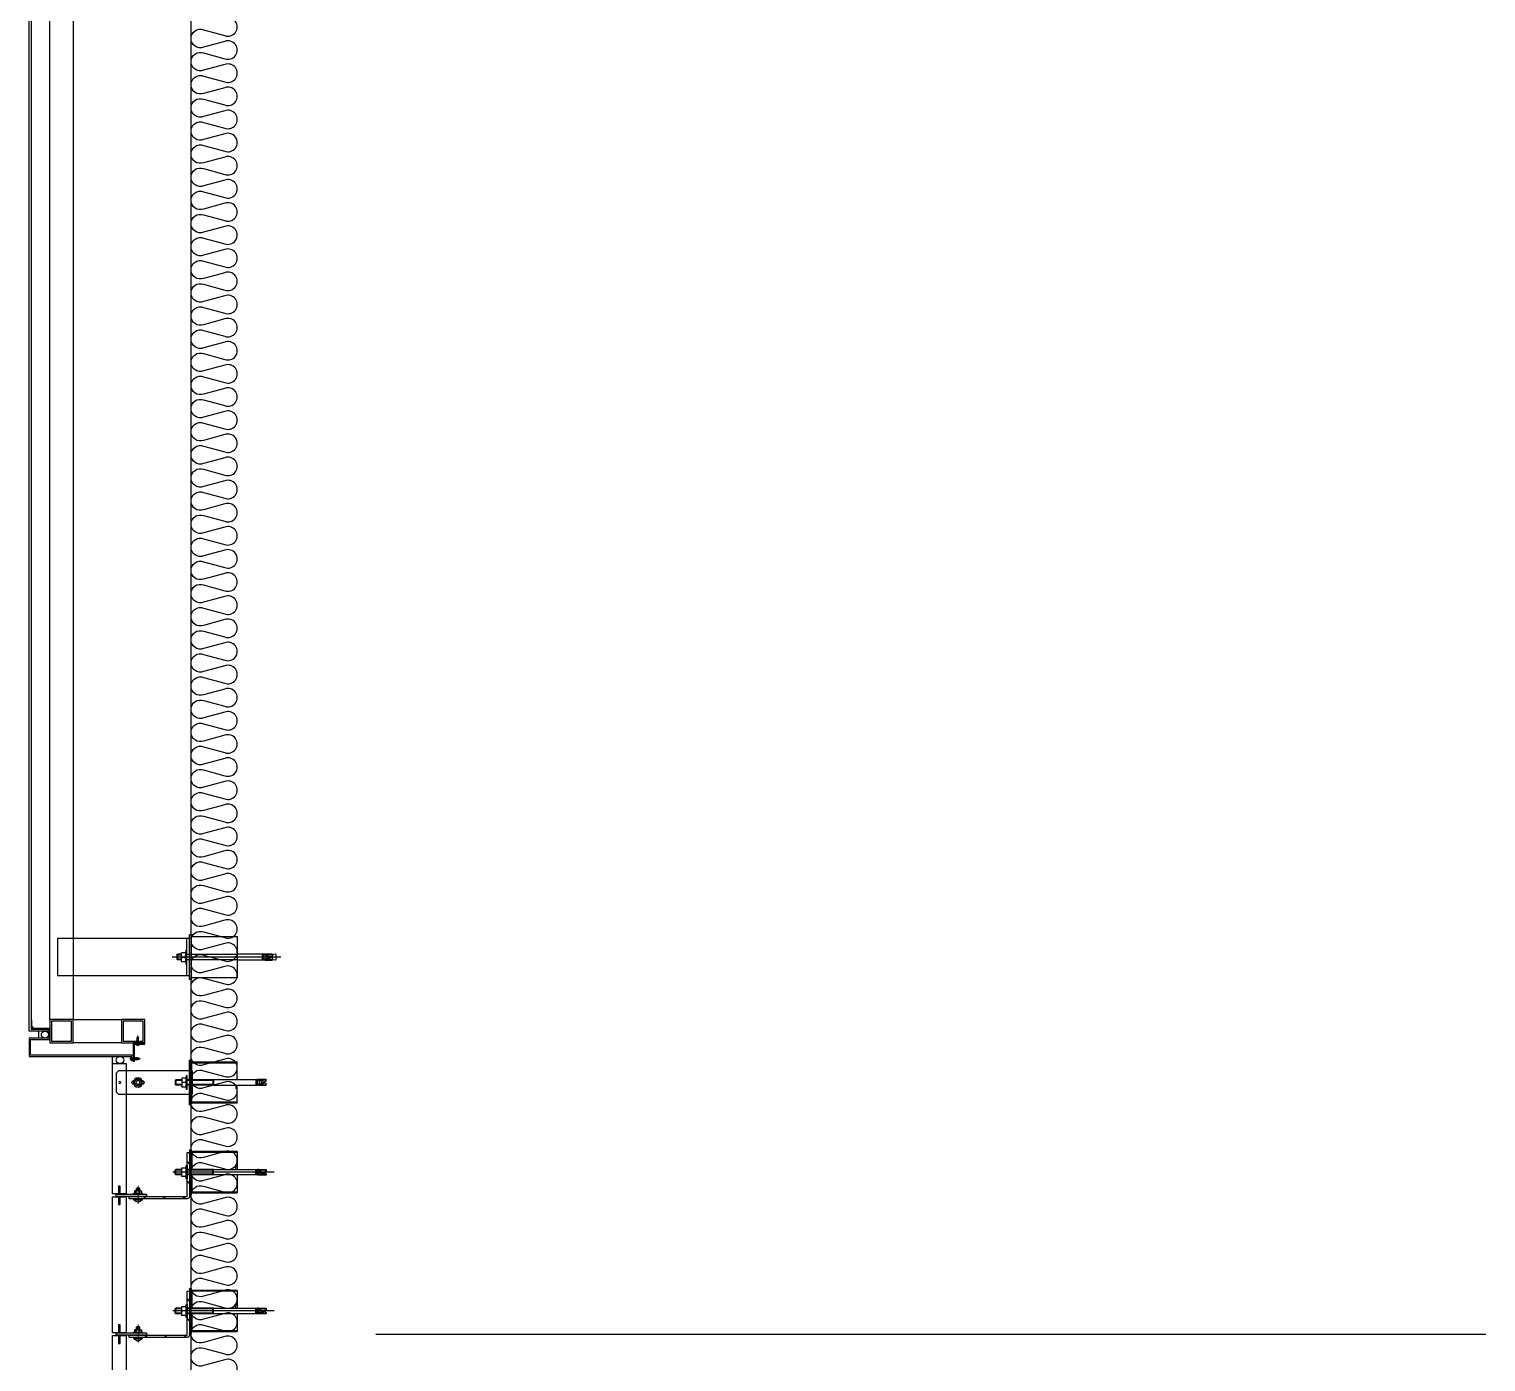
# Model space of a CAD drawing. Header units: millimetres. Extents: x 17311 to 801382, y -242618 to -104888.
# Drawn here: x 284811 to 287961, y -201539 to -198658 of the extents above; entities that cross this region are included whole.
import ezdxf

# ---------------------------------------------------------------- set-up
doc = ezdxf.new("R2010")
doc.units = ezdxf.units.MM
doc.header["$LTSCALE"] = 250
doc.linetypes.add('CENTER', pattern=[50.8, 31.75, -6.35, 6.35, -6.35])
doc.linetypes.add('HIDDEN2', pattern=[4.7625, 3.175, -1.5875])
for name, color, linetype in [('0-Sheet', 7, 'Continuous'), ('4-Pipe', 4, 'Continuous'), ('[0]치수선', 3, 'Continuous'), ('A-ETC-8', 8, 'Continuous'), ('A-FIN', 6, 'Continuous'), ('A-FIN(EX)', 6, 'Continuous'), ('ANG', 8, 'Continuous'), ('EXTRUSION', 7, 'Continuous'), ('ISL', 251, 'Continuous'), ('S-TEEL', 4, 'Continuous'), ('SCREW', 1, 'Continuous'), ('SEALANT', 252, 'Continuous')]:
    doc.layers.add(name, color=color, linetype=linetype)
doc.layers.add('CEN', color=1, linetype='Continuous', lineweight=9)

# ---------------------------------------------------------------- blocks, each defined once
blk = doc.blocks.new('A$C632c858f')
at = {"layer": 'A-ETC-8'}
blk.add_arc((-2.8, 0), 24, 341.8248, 18.1752, dxfattribs=at)
blk.add_ellipse((34, 0), major_axis=(7.59, 0), ratio=0.987937, dxfattribs=at)
blk = doc.blocks.new('A$Cae507117')
at = {"layer": 'A-ETC-8'}
for points in [[(-50, 0), (-50, -50), (0, -50), (0, 0)], [(-46.8, -3.2), (-46.8, -46.8), (-3.2, -46.8), (-3.2, -3.2)]]:
    blk.add_lwpolyline(points, close=True, dxfattribs=at)
blk = doc.blocks.new('너트 M12')
for p, q in [((-9, 0), (9, 0)), ((-9.5, -9), (-9.5, -0.5)), ((9, -9.5), (-9, -9.5)), ((0, -8.3), (0, -1.2)), ((9.5, -0.5), (9.5, -9))]:
    blk.add_line(p, q)
for centre, start, end in [((-9, -0.5), 90, 180), ((-9, -9), 180, 270), ((9, -0.5), 0, 90), ((9, -9), 270, 0)]:
    blk.add_arc(centre, 0.5, start, end)
at = {"extrusion": (0, 0, -1)}
for centre, major_axis, ratio, start_param, end_param in [((-4.8, -0.9), (-4.75, 0.31), 0.185359, -0.024388, 3.141593), ((4.8, -0.9), (4.75, 0.31), 0.185108, 3.141593, 6.30754), ((-4.8, -8.6), (4.75, 0.31), 0.187111, 0, 3.166211), ((4.8, -8.6), (-4.75, 0.31), 0.185991, 3.117121, 6.283185)]:
    blk.add_ellipse(centre, major_axis=major_axis, ratio=ratio, start_param=start_param, end_param=end_param, dxfattribs=at)
blk = doc.blocks.new('A$C5ebcaad0')
at = {"layer": 'A-ETC-8'}
for p, q in [((-439, -220.5), (-439, -229.5)), ((-437, -219), (-437.5, -219)), ((-426, -220.5), (-437, -219)), ((-431.6, -219.7), (-431.6, -221.5)), ((-415.6, -218.7), (-430.6, -218.7)), ((-426, -220.5), (-412, -220.5)), ((-415.6, -218.7), (-412.6, -218.7)), ((-412.6, -218.7), (-412.6, -231.2)), ((-412, -231), (-412, -219)), ((-409, -219), (-412, -219)), ((-409, -231), (-409, -219)), ((-355, -219), (-409, -219)), ((-355, -219), (-245.5, -219)), ((-234, -219), (-225.5, -219)), ((-234, -220.5), (-224, -220.5)), ((-225.5, -231), (-225.5, -219)), ((-224, -220.5), (-225.5, -219)), ((-224, -229.5), (-224, -220.5)), ((-449, -225), (-214, -225)), ((-437.5, -231), (-437, -231)), ((-437, -231), (-426, -229.5)), ((-431.6, -228.5), (-431.6, -230.2)), ((-431.1, -222.3), (-429.3, -223.5)), ((-431.1, -227.7), (-429.3, -226.5)), ((-430.6, -231.2), (-415.6, -231.2)), ((-421.1, -224), (-427.7, -224)), ((-421.1, -226), (-427.7, -226)), ((-426, -229.5), (-412, -229.5)), ((-420.6, -223.5), (-420.6, -223)), ((-420.6, -227), (-420.6, -226.5)), ((-416.6, -227), (-416.6, -223)), ((-415.6, -231.2), (-412.6, -231.2)), ((-412, -231), (-409, -231)), ((-409, -231), (-355, -231)), ((-245.5, -231), (-355, -231)), ((-234.2, -229.5), (-224, -229.5)), ((-234, -231), (-225.5, -231)), ((-224, -229.5), (-225.5, -231))]:
    blk.add_line(p, q, dxfattribs=at)
for points in [[(-255, -180.5), (-255, -269.5), (-355, -269.5), (-355, -180.5)], [(33.5, -185), (-251.5, -185), (-251.5, -265), (33.5, -265)], [(-251.5, -265), (-245.5, -265), (-245.5, -185), (-251.5, -185)], [(-245.5, -210), (-245.5, -240), (-243.5, -240), (-243.5, -210)]]:
    blk.add_lwpolyline(points, close=True, dxfattribs=at)
blk.add_lwpolyline([(-251.5, -177.5), (-251.5, -272.5, -0.414214), (-252.5, -273.5), (-255, -273.5), (-255, -176.5), (-252.5, -176.5, -0.414214)], format="xyb", close=True, dxfattribs=at)
for centre, radius, start, end in [((-437.5, -220.5), 1.5, 90, 180), ((-430.6, -219.7), 1, 90, 180), ((-437.5, -229.5), 1.5, 180, 270), ((-430.6, -221.5), 1, 180, 236.3099), ((-430.6, -228.5), 1, 123.6901, 180), ((-430.6, -230.2), 1, 180, 270), ((-427.7, -221), 3, 236.3099, 270), ((-427.7, -229), 3, 90, 123.6901), ((-421.1, -223.5), 0.5, 270, 0), ((-421.1, -226.5), 0.5, 0, 90), ((-418.6, -223), 2, 90, 180), ((-418.6, -227), 2, 180, 270), ((-418.6, -223), 2, 0, 90), ((-418.6, -227), 2, 270, 0)]:
    blk.add_arc(centre, radius, start, end, dxfattribs=at)
at = {"layer": 'A-ETC-8', "xscale": -1, "rotation": 90}
blk.add_blockref('너트 M12', (-243.5, -225), dxfattribs=at)
blk = doc.blocks.new('A$C878c86f0')
at = {"layer": '[0]치수선', "ltscale": 0.5}
h = blk.add_hatch(color=8, dxfattribs=at)
h.dxf.hatch_style = 1
h.paths.add_polyline_path([(-140, 0.5), (-140, -1.5), (-137.5, -1.5, 0.414214), (-136.5, -0.5), (-136.5, 40), (-138, 40), (-138, 0.5)])
at = {"layer": 'S-TEEL'}
h = blk.add_hatch(dxfattribs=at)
h.set_pattern_fill('JIS_LC_20A', color=8, scale=1.5, angle=180)
h.set_pattern_definition([(225, (13215.134, 33281.177), (21.213203, -21.213203), []), (225, (13213.634, 33281.177), (21.213203, -21.213203), [])])
h.paths.add_polyline_path([(-131.5, -10.5, -0.414214), (-136.5, -5.5), (-136.5, 89.5), (-131.5, 89.5), (-131.5, -5.5), (-6.5, -5.5), (-6.5, -10.5)])
at = {"color": 9, "linetype": 'Continuous', "lineweight": 25}
for p, q in [((-137.5, 95.5), (-140, 95.5)), ((-140, 95.5), (-140, 89.5)), ((-240, 91.5, 0), (-140, 91.5)), ((-240, 91.5, 0), (-240, 53, 0)), ((-240, 89.5, 0), (-140, 89.5)), ((-140, 93.5), (-138, 93.5)), ((-138, 93.5), (-138, 54)), ((-136.5, 94.5), (-136.5, 54)), ((-240, 60.2, 0), (-237, 60.2, 0)), ((-240, 41, 0), (-240, 2.5, 0)), ((-237, 53, 0), (-237, 60.2, 0)), ((-142, 54), (-136.5, 54)), ((-136.5, 40), (-142, 40)), ((-138, 0.5), (-138, 40)), ((-136.5, 40), (-136.5, -0.5)), ((-140, 4.5), (-240, 4.5, 0)), ((-140, 2.5), (-240, 2.5, 0)), ((-140, 4.5), (-140, -1.5)), ((-138, 0.5), (-140, 0.5)), ((-140, -1.5), (-137.5, -1.5))]:
    blk.add_line(p, q, dxfattribs=at)
at = {"color": 9, "ltscale": 0.5}
for p, q in [((-142, 89.5), (-142, 54)), ((-188.8, 53), (-131.5, 53)), ((-188.8, 53), (-187.3, 51.5)), ((-188.8, 41), (-188.8, 53)), ((-188.8, 51.5), (-131.5, 51.5)), ((-188.8, 42.5), (-131.5, 42.5)), ((-188.8, 41), (-187.3, 42.5)), ((-188.8, 41), (-131.5, 41)), ((-187.3, 42.5), (-187.3, 51.5)), ((-142, 40), (-142, 4.5)), ((-129.5, 61.3), (-131.5, 61.3)), ((-131.5, 61.3), (-131.5, 32.8)), ((-131.5, 32.8), (-129.5, 32.8)), ((-129.5, 32.8), (-129.5, 61.3)), ((-129.5, 56), (-129.5, 38)), ((-129.5, 53), (-129.5, 53)), ((-129.5, 51.5), (-129.4, 51.5)), ((-129.5, 42.5), (-129.4, 42.5)), ((-129.5, 41), (-129.5, 41)), ((-120.5, 56.5), (-129, 56.5)), ((-129, 37.5), (-120.5, 37.5)), ((-128.3, 47), (-121.2, 47)), ((-120.1, 51.5), (-106, 51.5)), ((-120.1, 42.5), (-106, 42.5)), ((-120, 38), (-120, 56)), ((-120, 53), (-107.5, 53)), ((-120, 41), (-107.5, 41)), ((-107.5, 41), (-107.5, 53)), ((-106, 51.5), (-107.5, 53)), ((-106, 42.5), (-107.5, 41)), ((-106, 42.5), (-106, 51.5))]:
    blk.add_line(p, q, dxfattribs=at)
at = {"color": 9}
for p, q in [((-302.6, 52, 0), (-302.6, 50.3, 0)), ((-302.6, 43.2, 0), (-302.6, 41.5, 0)), ((-302.6, 41.7, 0), (-297, 42.5, 0)), ((-297, 51.5, 0), (-302.5, 52.3, 0)), ((-302.1, 49.5, 0), (-300.3, 48.3, 0)), ((-302.1, 44, 0), (-300.3, 45.2, 0)), ((-286.6, 53, 0), (-301.6, 53, 0)), ((-301.6, 40.5, 0), (-286.6, 40.5, 0)), ((-292.1, 47.7, 0), (-298.7, 47.7, 0)), ((-292.1, 45.7, 0), (-298.7, 45.7, 0)), ((-297, 51.5, 0), (-283, 51.5, 0)), ((-297, 42.5, 0), (-283, 42.5, 0)), ((-291.6, 48.2, 0), (-291.6, 48.7, 0)), ((-291.6, 44.7, 0), (-291.6, 45.2, 0)), ((-289.6, 50.7, 0), (-289.6, 50.7, 0)), ((-289.6, 42.7, 0), (-289.6, 42.7, 0)), ((-287.6, 44.7, 0), (-287.6, 48.7, 0)), ((-286.6, 53, 0), (-283.6, 53, 0)), ((-286.6, 40.5, 0), (-283.6, 40.5, 0)), ((-283.6, 53, 0), (-283.6, 40.5, 0)), ((-283, 41, 0), (-283, 53, 0)), ((-280, 53, 0), (-283, 53, 0)), ((-283, 41, 0), (-280, 41, 0)), ((-280, 41, 0), (-280, 53, 0)), ((-188.8, 53), (-280, 53, 0)), ((-280, 41, 0), (-188.8, 41))]:
    blk.add_line(p, q, dxfattribs=at)
at = {"color": 9, "linetype": 'Continuous', "lineweight": 25}
for centre, start, end in [((-137.5, 94.5), 0, 90), ((-137.5, -0.5), 270, 0)]:
    blk.add_arc(centre, 1, start, end, dxfattribs=at)
at = {"color": 9}
for centre, radius, start, end in [((-301.6, 52, 0), 1, 90, 180), ((-301.6, 50.3, 0), 1, 180, 236.3099), ((-301.6, 43.2, 0), 1, 123.6901, 180), ((-301.6, 41.5, 0), 1, 180, 270), ((-298.7, 50.7, 0), 3, 236.3099, 270), ((-298.7, 42.7, 0), 3, 90, 123.6901), ((-292.1, 48.2, 0), 0.5, 270, 0), ((-292.1, 45.2, 0), 0.5, 0, 90), ((-289.6, 48.7, 0), 2, 90, 180), ((-289.6, 44.7, 0), 2, 180, 270), ((-289.6, 48.7, 0), 2, 0, 90), ((-289.6, 44.7, 0), 2, 270, 0)]:
    blk.add_arc(centre, radius, start, end, dxfattribs=at)
at = {"color": 9, "ltscale": 0.5}
for centre, start, end in [((-129, 56), 90, 180), ((-129, 38), 180, 270), ((-120.5, 56), 0, 90), ((-120.5, 38), 270, 0)]:
    blk.add_arc(centre, 0.5, start, end, dxfattribs=at)
for centre, major_axis, ratio, start_param, end_param in [((-128.6, 42.2), (0.31, 4.75), 0.187111, 0, 3.166211), ((-128.6, 51.7), (0.31, -4.75), 0.185991, 3.117121, 6.283185), ((-120.9, 51.7), (0.31, 4.75), 0.185108, 3.141593, 6.30754), ((-120.9, 42.2), (0.31, -4.75), 0.185359, -0.024388, 3.141593)]:
    blk.add_ellipse(centre, major_axis=major_axis, ratio=ratio, start_param=start_param, end_param=end_param, dxfattribs=at)
at = {"layer": '[0]치수선', "color": 8, "linetype": 'CENTER', "ltscale": 0.2}
for p, q in [((-320, 47, 0), (-101, 47)), ((-136.5, 54), (-136.5, 40))]:
    blk.add_line(p, q, dxfattribs=at)
at = {"layer": 'ANG'}
for p, q in [((-15.6, 1.5), (-35.4, 1.5)), ((-35.4, 1.5), (-35.4, -0.5)), ((-29.5, 5.5), (-30.5, 6.4)), ((-30.5, 6.4), (-28.5, 6.4)), ((-29.5, 11.4), (-28.5, 12.4)), ((-21.5, 11.4), (-29.5, 11.4)), ((-29.5, 6.4), (-29.5, 11.4)), ((-21.5, 10.4), (-29.5, 10.4)), ((-21.5, 9.4), (-29.5, 9.4)), ((-21.5, 8.4), (-29.5, 8.4)), ((-21.5, 7.4), (-29.5, 7.4)), ((-28.5, 6.4), (-29.5, 5.5)), ((-29.5, 1.5), (-29.5, 5.5)), ((-28.5, 12.4), (-22.5, 12.4)), ((-28.5, 6.4), (-22.5, 6.4)), ((-22.5, 12.4), (-21.5, 11.4)), ((-20.5, 6.4), (-22.5, 6.4)), ((-22.5, 6.4), (-21.5, 5.5)), ((-21.5, 11.4), (-21.5, 6.4)), ((-15.6, -0.5), (-15.6, 1.5)), ((-35.3, -12.5), (-35.3, -10.5)), ((-15.4, -12.5), (-35.3, -12.5)), ((-15.4, -10.5), (-15.4, -12.5))]:
    blk.add_line(p, q, dxfattribs=at)
at = {"layer": 'ANG', "extrusion": (0, 0, -1)}
for p, q in [((-32.4, 6.4), (-32.9, 5.9)), ((-32.9, 5.9), (-32.9, 2)), ((-32.9, 2), (-32.4, 1.5)), ((-30.5, 6.4), (-32.4, 6.4)), ((-21.5, 5.5), (-20.5, 6.4)), ((-21.5, 1.5), (-21.5, 5.5)), ((-20.5, 6.4), (-18.6, 6.4)), ((-18.6, 6.4), (-18.1, 5.9)), ((-18.1, 2), (-18.6, 1.5)), ((-18.1, 5.9), (-18.1, 2))]:
    blk.add_line(p, q, dxfattribs=at)
for points in [[(-13.5, -0.5), (-13.5, 17), (-16.5, 17), (-16.5, -0.5)], [(-16.5, -5.5), (-16.5, -23), (-13.5, -23), (-13.5, -5.5)]]:
    blk.add_lwpolyline(points, dxfattribs=at)
at = {"layer": 'ANG'}
blk.add_lwpolyline([(-43.5, -5.5), (21.5, -5.5), (21.5, -0.5), (-43.5, -0.5)], close=True, dxfattribs=at)
blk.add_arc((-25.3, -9.5), 8.08, 202.3911, 337.6089, dxfattribs=at)
at = {"layer": 'CEN'}
blk.add_line((-25.5, 17.8), (-25.5, -21.2), dxfattribs=at)
at = {"layer": 'S-TEEL'}
blk.add_lwpolyline([(-131.5, -10.5), (-6.5, -10.5), (-6.5, -5.5), (-131.5, -5.5), (-131.5, 89.5), (-136.5, 89.5), (-136.5, -5.5, 0.414214)], format="xyb", close=True, dxfattribs=at)
blk = doc.blocks.new('A$C141843b3')
at = {"color": 9, "linetype": 'Continuous', "lineweight": 25}
for p, q in [((-140, -5.5, 0), (-240, -5.5)), ((-240, -44), (-240, -5.5)), ((-140, -7.5, 0), (-240, -7.5)), ((-140, -1.5, 0), (-137.5, -1.5, 0)), ((-140, -7.5, 0), (-140, -1.5, 0)), ((-138, -3.5, 0), (-140, -3.5, 0)), ((-138, -3.5, 0), (-138, -43, 0)), ((-136.5, -43, 0), (-136.5, -2.5, 0)), ((-240, -94.5), (-240, -56)), ((-237, -56), (-237, -63.2)), ((-136.5, -43, 0), (-142, -43, 0)), ((-142, -57, 0), (-136.5, -57, 0)), ((-138, -96.5, 0), (-138, -57, 0)), ((-136.5, -97.5, 0), (-136.5, -57, 0)), ((-240, -63.2), (-237, -63.2)), ((-240, -92.5), (-140, -92.5, 0)), ((-140, -98.5, 0), (-140, -92.5, 0)), ((-240, -94.5), (-140, -94.5, 0)), ((-140, -96.5, 0), (-138, -96.5, 0)), ((-137.5, -98.5, 0), (-140, -98.5, 0))]:
    blk.add_line(p, q, dxfattribs=at)
at = {"color": 9, "ltscale": 0.5}
for p, q in [((-142, -43, 0), (-142, -7.5, 0)), ((-188.8, -44, 0), (-131.5, -44, 0)), ((-188.8, -44, 0), (-187.3, -45.5, 0)), ((-188.8, -44, 0), (-188.8, -56, 0)), ((-188.8, -45.5, 0), (-131.5, -45.5, 0)), ((-188.8, -54.5, 0), (-131.5, -54.5, 0)), ((-188.8, -56, 0), (-187.3, -54.5, 0)), ((-188.8, -56, 0), (-131.5, -56, 0)), ((-187.3, -45.5, 0), (-187.3, -54.5, 0)), ((-142, -92.5, 0), (-142, -57, 0)), ((-131.5, -64.3, 0), (-131.5, -35.8, 0)), ((-131.5, -35.8, 0), (-129.5, -35.8, 0)), ((-129.5, -35.8, 0), (-129.5, -64.3, 0)), ((-129.5, -59, 0), (-129.5, -41, 0)), ((-129.5, -44, 0), (-129.5, -44, 0)), ((-129.5, -45.5, 0), (-129.4, -45.5, 0)), ((-129.5, -54.5, 0), (-129.4, -54.5, 0)), ((-129.5, -56, 0), (-129.5, -56, 0)), ((-129, -40.5, 0), (-120.5, -40.5, 0)), ((-120.5, -59.5, 0), (-129, -59.5, 0)), ((-128.3, -50, 0), (-121.2, -50, 0)), ((-120.1, -45.5, 0), (-106, -45.5, 0)), ((-120.1, -54.5, 0), (-106, -54.5, 0)), ((-120, -41, 0), (-120, -59, 0)), ((-120, -44, 0), (-107.5, -44, 0)), ((-120, -56, 0), (-107.5, -56, 0)), ((-107.5, -44, 0), (-107.5, -56, 0)), ((-106, -45.5, 0), (-107.5, -44, 0)), ((-106, -54.5, 0), (-107.5, -56, 0)), ((-106, -45.5, 0), (-106, -54.5, 0)), ((-129.5, -64.3, 0), (-131.5, -64.3, 0))]:
    blk.add_line(p, q, dxfattribs=at)
at = {"color": 9}
for p, q in [((-302.6, -46.2), (-302.6, -44.5)), ((-302.6, -44.7), (-297, -45.5)), ((-302.6, -55), (-302.6, -53.3)), ((-297, -54.5), (-302.5, -55.3)), ((-302.1, -47), (-300.3, -48.2)), ((-302.1, -52.5), (-300.3, -51.3)), ((-301.6, -43.5), (-286.6, -43.5)), ((-286.6, -56), (-301.6, -56)), ((-292.1, -48.8), (-298.7, -48.8)), ((-292.1, -50.8), (-298.7, -50.8)), ((-297, -45.5), (-283, -45.5)), ((-297, -54.5), (-283, -54.5)), ((-291.6, -47.8), (-291.6, -48.3)), ((-291.6, -51.2), (-291.6, -51.8)), ((-289.6, -45.8), (-289.6, -45.8)), ((-289.6, -53.8), (-289.6, -53.8)), ((-287.6, -47.8), (-287.6, -51.8)), ((-286.6, -43.5), (-283.6, -43.5)), ((-286.6, -56), (-283.6, -56)), ((-283.6, -56), (-283.6, -43.5)), ((-283, -44), (-283, -56)), ((-283, -44), (-280, -44)), ((-280, -56), (-283, -56)), ((-280, -44), (-280, -56)), ((-280, -44), (-188.8, -44, 0)), ((-188.8, -56, 0), (-280, -56))]:
    blk.add_line(p, q, dxfattribs=at)
at = {"color": 9, "linetype": 'Continuous', "lineweight": 25}
for centre, start, end in [((-137.5, -2.5, 0), 0, 90), ((-137.5, -97.5, 0), 270, 0)]:
    blk.add_arc(centre, 1, start, end, dxfattribs=at)
at = {"color": 9}
for centre, radius, start, end in [((-301.6, -44.5), 1, 90, 180), ((-301.6, -46.2), 1, 180, 236.3099), ((-301.6, -53.3), 1, 123.6901, 180), ((-301.6, -55), 1, 180, 270), ((-298.7, -45.8), 3, 236.3099, 270), ((-298.7, -53.8), 3, 90, 123.6901), ((-292.1, -48.3), 0.5, 270, 0), ((-292.1, -51.2), 0.5, 0, 90), ((-289.6, -47.8), 2, 90, 180), ((-289.6, -51.8), 2, 180, 270), ((-289.6, -47.8), 2, 0, 90), ((-289.6, -51.8), 2, 270, 0)]:
    blk.add_arc(centre, radius, start, end, dxfattribs=at)
at = {"color": 9, "ltscale": 0.5}
for centre, start, end in [((-129, -41, 0), 90, 180), ((-129, -59, 0), 180, 270), ((-120.5, -41, 0), 0, 90), ((-120.5, -59, 0), 270, 0)]:
    blk.add_arc(centre, 0.5, start, end, dxfattribs=at)
at = {"color": 9, "ltscale": 0.5, "extrusion": (0, 0, -1)}
for centre, major_axis, ratio, start_param, end_param in [((-128.6, -45.2, 0), (0.31, -4.75), 0.187111, 0, 3.166211), ((-128.6, -54.7, 0), (0.31, 4.75), 0.185991, 3.117121, 6.283185), ((-120.9, -45.2, 0), (0.31, 4.75), 0.185359, -0.024388, 3.141593), ((-120.9, -54.7, 0), (0.31, -4.75), 0.185108, 3.141593, 6.30754)]:
    blk.add_ellipse(centre, major_axis=major_axis, ratio=ratio, start_param=start_param, end_param=end_param, dxfattribs=at)
at = {"layer": 'ANG'}
for p, q in [((-29.3, -43.5, 0), (-33, -50, 0)), ((-33, -50, 0), (-29.3, -56.5, 0)), ((-21.7, -43.5, 0), (-29.3, -43.5, 0)), ((-29.3, -56.5, 0), (-21.7, -56.5, 0)), ((-18, -50, 0), (-21.7, -43.5, 0)), ((-21.7, -56.5, 0), (-18, -50, 0))]:
    blk.add_line(p, q, dxfattribs=at)
at = {"layer": 'ANG', "elevation": 0}
blk.add_lwpolyline([(-142.5, -25), (16.5, -25), (21.5, -30), (21.5, -70), (16.5, -75), (-142.5, -75), (-142.5, -25)], dxfattribs=at)
for points in [[(-142.5, -25), (-142.5, -75), (-137.5, -75), (-137.5, -25)], [(-25.5, -50), (-25.5, -50), (-25.5, -50), (-25.5, -50), (-25.5, -50), (-25.5, -50)]]:
    blk.add_lwpolyline(points, close=True, dxfattribs=at)
at = {"layer": 'ANG'}
for centre, radius in [((-25.5, -50, 0), 10), ((-25.5, -50, 0), 7.5), ((-25.5, -50, 0), 4), ((14, -50, 0), 2)]:
    blk.add_circle(centre, radius, dxfattribs=at)
for centre, start, end in [((-34.9, -50, 0), 86.4468, 273.5532), ((-16.1, -50, 0), 266.4468, 93.5532)]:
    blk.add_arc(centre, 4, start, end, dxfattribs=at)
blk = doc.blocks.new('PH-4-16')
at = {"layer": 'SCREW'}
for p, q in [((-1.5, 0), (-1.5, -1)), ((1.5, 0), (1.5, -1.6)), ((0.1, -0.9), (-2, -1.2)), ((-2, -1.2), (-1.5, -1)), ((0.1, -1), (-2, -1.3)), ((-2, -1.3), (-1.5, -1.5)), ((2, -1.8), (-2, -2.4)), ((-2, -2.4), (-1.5, -2.2)), ((-2, -2.5), (-1.5, -2.7)), ((2, -3), (-2, -3.7)), ((-2, -3.6), (-1.5, -3.5)), ((-2, -3.8), (-1.5, -4)), ((2, -4.3), (-2, -4.9)), ((-2, -4.9), (-1.5, -4.7)), ((-2, -5), (-1.5, -5.2)), ((2, -5.5), (-2, -6.2)), ((-2, -6.1), (-1.5, -5.9)), ((-2, -6.2), (-1.5, -6.4)), ((2, -6.7), (-2, -7.4)), ((-2, -7.4), (-1.5, -7.2)), ((-2, -7.5), (-1.5, -7.7)), ((2, -8), (-2, -8.6)), ((-2, -8.6), (-1.5, -8.4)), ((-2, -8.7), (-1.5, -8.9)), ((2, -9.2), (-2, -9.9)), ((-2, -9.9), (-1.5, -9.7)), ((-2, -10), (-1.5, -10.2)), ((2, -10.5), (-2, -11.1)), ((-2, -11.1), (-1.5, -10.9)), ((-2, -11.2), (-1.5, -11.4)), ((2, -1.9), (-2, -2.5)), ((2, -3.1), (-2, -3.8)), ((2, -4.4), (-2, -5)), ((2, -5.6), (-2, -6.3)), ((2, -6.9), (-2, -7.5)), ((2, -8.1), (-2, -8.7)), ((2, -9.3), (-2, -10)), ((2, -10.6), (-2, -11.2)), ((0.1, -0.9), (-1.5, -1)), ((0.1, -1), (-1.5, -1.5)), ((-1.5, -1.5), (-1.5, -2.2)), ((1.5, -1.6), (-1.5, -2.2)), ((1.5, -2.1), (-1.5, -2.7)), ((-1.5, -2.7), (-1.5, -3.5)), ((1.5, -2.8), (-1.5, -3.5)), ((1.5, -3.3), (-1.5, -4)), ((1.5, -4.1), (-1.5, -4.7)), ((1.5, -4.6), (-1.5, -5.2)), ((-1.5, -5.2), (-1.5, -5.9)), ((1.5, -5.3), (-1.5, -5.9)), ((1.5, -5.8), (-1.5, -6.4)), ((-1.5, -6.4), (-1.5, -7.2)), ((1.5, -6.5), (-1.5, -7.2)), ((1.5, -7.1), (-1.5, -7.7)), ((-1.5, -7.7), (-1.5, -8.4)), ((1.5, -7.8), (-1.5, -8.4)), ((1.5, -8.3), (-1.5, -8.9)), ((-1.5, -8.9), (-1.5, -9.7)), ((1.5, -9), (-1.5, -9.7)), ((1.5, -9.5), (-1.5, -10.2)), ((-1.5, -10.2), (-1.5, -10.9)), ((1.5, -10.3), (-1.5, -10.9)), ((1.5, -10.8), (-1.5, -11.4)), ((-1.5, -11.4), (-1.5, -14.5)), ((-1.5, -14.5), (-1.1, -14.5)), ((0, -16), (-1.5, -14.5)), ((-1.1, -12.6), (-1.1, -14.5)), ((-1.1, -14.5), (0, -16)), ((0, -16), (1.5, -14.5)), ((1.5, -14.5), (0.4, -12.2)), ((1.5, -1.6), (2, -1.8)), ((2, -1.9), (1.5, -2.1)), ((1.5, -2.1), (1.5, -2.8)), ((2, -3), (1.5, -2.8)), ((2, -3.1), (1.5, -3.3)), ((1.5, -3.3), (1.5, -4.1)), ((2, -4.3), (1.5, -4.1)), ((2, -4.4), (1.5, -4.6)), ((1.5, -4.6), (1.5, -5.3)), ((2, -5.5), (1.5, -5.3)), ((2, -5.6), (1.5, -5.8)), ((1.5, -5.8), (1.5, -6.5)), ((2, -6.7), (1.5, -6.5)), ((2, -6.9), (1.5, -7.1)), ((1.5, -7.1), (1.5, -7.8)), ((2, -8), (1.5, -7.8)), ((2, -8.1), (1.5, -8.3)), ((1.5, -8.3), (1.5, -9)), ((2, -9.2), (1.5, -9)), ((2, -9.3), (1.5, -9.5)), ((1.5, -9.5), (1.5, -10.3)), ((2, -10.5), (1.5, -10.3)), ((2, -10.6), (1.5, -10.8)), ((1.5, -10.8), (1.5, -14.5))]:
    blk.add_line(p, q, dxfattribs=at)
at = {"layer": 'SCREW', "color": 1, "linetype": 'CENTER'}
blk.add_line((0, 4), (0, -17.7), dxfattribs=at)
at = {"layer": 'SCREW', "linetype": 'HIDDEN2'}
blk.add_line((-1.5, -4), (-1.5, -4.7), dxfattribs=at)
at = {"layer": 'SCREW'}
blk.add_lwpolyline([(3.5, 1), (3.5, 0), (-3.5, 0), (-3.5, 1, -0.336479), (-2.5, 2.2, -0.138717), (2.5, 2.2, -0.336479)], format="xyb", close=True, dxfattribs=at)
blk.add_lwpolyline([(-2.5, 2.2), (-2.3, 2), (-2.1, 1.9), (-1.8, 1.9), (-1.5, 2), (-1.3, 2), (-1, 2.1), (-0.8, 2.1), (-0.7, 2.1), (-0.6, 2.1), (-0.5, 2), (-0.5, 1.8), (-0.5, 1.6), (-0.5, 1.4), (-0.5, 1.2), (-0.5, 1), (-0.5, 0.8), (-0.4, 0.7), (-0.3, 0.6), (-0.1, 0.6), (0, 0.5), (0.1, 0.6), (0.3, 0.6), (0.4, 0.7), (0.5, 0.8), (0.5, 1), (0.5, 1.2), (0.5, 1.4), (0.5, 1.6), (0.5, 1.8), (0.5, 2), (0.6, 2.1), (0.7, 2.1), (0.8, 2.1), (1, 2.1), (1.3, 2), (1.5, 2), (1.8, 1.9), (2.1, 1.9), (2.3, 2), (2.5, 2.2)], dxfattribs=at)
for centre, radius, start, end in [((-1.9, -1.2), 0.0931, 139.8661, 209.9246), ((-1.9, -2.5), 0.0931, 139.8661, 209.9246), ((-1.9, -3.7), 0.0931, 139.8661, 209.9246), ((-1.9, -4.9), 0.0931, 139.8661, 209.9246), ((-1.9, -6.2), 0.0931, 139.8661, 209.9246), ((-1.9, -7.4), 0.0931, 139.8661, 209.9246), ((-1.9, -8.7), 0.0931, 139.8661, 209.9246), ((-1.9, -9.9), 0.0931, 139.8661, 209.9246), ((-1.9, -11.2), 0.0931, 139.8661, 209.9246), ((-0.3, -12.6), 0.815, 27.365, 180), ((0, -0.9), 0.0605, 310.7271, 69.3149), ((1.9, -1.8), 0.0931, 319.8661, 29.9246), ((1.9, -3.1), 0.0931, 319.8661, 29.9246), ((1.9, -4.3), 0.0931, 319.8661, 29.9246), ((1.9, -5.6), 0.0931, 319.8661, 29.9246), ((1.9, -6.8), 0.0931, 319.8661, 29.9246), ((1.9, -8), 0.0931, 319.8661, 29.9246), ((1.9, -9.3), 0.0931, 319.8661, 29.9246), ((1.9, -10.5), 0.0931, 319.8661, 29.9246)]:
    blk.add_arc(centre, radius, start, end, dxfattribs=at)

msp = doc.modelspace()

# ---------------------------------------------------------------- linework, layer by layer
at = {"layer": '0-Sheet'}
msp.add_lwpolyline([(285032.7, -200876.5), (284813.7, -200876.5), (284813.7, -200842.5), (284855.7, -200842.5), (284855.7, -200832.5), (284852.7, -200832.5), (284852.7, -200832.5), (284852.7, -200839.5), (284810.7, -200839.5), (284810.7, -200879.5), (285032.7, -200879.5)], dxfattribs=at)
msp.add_lwpolyline([(285032.7, -200876.5, -0.414214), (285035.7, -200879.5), (285035.7, -200888.5), (285032.7, -200888.5), (285032.7, -200879.5)], format="xyb", dxfattribs=at)
at = {"layer": '4-Pipe'}
msp.add_lwpolyline([(285035.7, -200849.5), (285035.7, -200889.5), (285038.7, -200889.5), (285038.7, -200852.5), (285060.7, -200852.5), (285060.7, -200849.5)], close=True, dxfattribs=at)
at = {"layer": 'A-ETC-8'}
for p, q in [((284855.7, -200799.5), (284855.7, -154461.7)), ((284905.7, -154461.7), (284905.7, -200799.5)), ((284905.7, -200799.5), (285010.7, -200799.5)), ((285010.7, -200849.5), (284905.7, -200849.5))]:
    msp.add_line(p, q, dxfattribs=at)
msp.add_lwpolyline([(284818.7, -200820.5), (284853.7, -200820.5), (284853.7, -200831.5), (284855.7, -200831.5), (284855.7, -200818.5), (284820.3, -200818.5, 0.226541), (284816.7, -200814.8), (284816.7, -200800.1), (284814.7, -200800.1), (284814.7, -200816.5, -0.414214)], format="xyb", close=True, dxfattribs=at)
at = {"layer": 'A-FIN'}
msp.add_line((285560.7, -201479.5), (287960.7, -201479.5), dxfattribs=at)
msp.add_lwpolyline([(284851.7, -200820.5), (284851.7, -200824.5), (284810.7, -200824.5), (284810.7, -198087), (284851.7, -198087), (284851.7, -198091), (284814.7, -198091), (284814.7, -200820.5), (284851.7, -200820.5)], close=True, dxfattribs=at)
at = {"layer": 'A-FIN(EX)'}
for points in [[(285020.7, -200894.5), (285020.7, -201176.5), (284990.7, -201176.5), (284990.7, -200894.5)], [(285020.7, -201182.5), (285020.7, -201476.5), (284990.7, -201476.5), (284990.7, -201182.5)], [(285020.7, -201482.5), (285020.7, -201779.5), (284990.7, -201779.5), (284990.7, -201482.5)]]:
    msp.add_lwpolyline(points, close=True, dxfattribs=at)
at = {"layer": 'ISL'}
msp.add_line((285160.7, -202529.5), (285160.7, -154479.5), dxfattribs=at)
msp.add_lwpolyline([(285233.6, -201572.4, 1.449198), (285233.6, -201535), (285187.8, -201547.4, -0.524856), (285160.7, -201528.7, -0.524856), (285187.8, -201510), (285233.6, -201522.4, 1.449198), (285233.6, -201485), (285187.8, -201497.4, -0.524856), (285160.7, -201478.7, -0.524856), (285187.8, -201460), (285233.6, -201472.4, 1.449198), (285233.6, -201435), (285187.8, -201447.4, -0.524856), (285160.7, -201428.7, -0.524856), (285187.8, -201410), (285233.6, -201422.4, 1.449198), (285233.6, -201385), (285187.8, -201397.4, -0.524856), (285160.7, -201378.7, -0.524856), (285187.8, -201360), (285233.6, -201372.4, 1.449198), (285233.6, -201335), (285187.8, -201347.4, -0.524856), (285160.7, -201328.7, -0.524856), (285187.8, -201310), (285233.6, -201322.4, 1.449198), (285233.6, -201285), (285187.8, -201297.4, -0.524856), (285160.7, -201278.7, -0.524856), (285187.8, -201260), (285233.6, -201272.4, 1.449198), (285233.6, -201235), (285187.8, -201247.4, -0.524856), (285160.7, -201228.7, -0.524856), (285187.8, -201210), (285233.6, -201222.4, 1.449198), (285233.6, -201185), (285187.8, -201197.4, -0.524856), (285160.7, -201178.7, -0.524856), (285187.8, -201160), (285233.6, -201172.4, 1.449198), (285233.6, -201135), (285187.8, -201147.4, -0.524856), (285160.7, -201128.7, -0.524856), (285187.8, -201110), (285233.6, -201122.4, 1.449198), (285233.6, -201085), (285187.8, -201097.4, -0.524856), (285160.7, -201078.7, -0.524856), (285187.8, -201060), (285233.6, -201072.4, 1.449198), (285233.6, -201035), (285187.8, -201047.4, -0.524856), (285160.7, -201028.7, -0.524856), (285187.8, -201010), (285233.6, -201022.4, 1.449198), (285233.6, -200985), (285187.8, -200997.4, -0.524856), (285160.7, -200978.7, -0.524856), (285187.8, -200960), (285233.6, -200972.4, 1.449198), (285233.6, -200935), (285187.8, -200947.4, -0.524856), (285160.7, -200928.7, -0.524856), (285187.8, -200910), (285233.6, -200922.4, 1.449198), (285233.6, -200885), (285187.8, -200897.4, -0.524856), (285160.7, -200878.7, -0.524856), (285187.8, -200860), (285233.6, -200872.4, 1.449198), (285233.6, -200835), (285187.8, -200847.4, -0.524856), (285160.7, -200828.7, -0.524856), (285187.8, -200810), (285233.6, -200822.4, 1.449198), (285233.6, -200785), (285187.8, -200797.4, -0.524856), (285160.7, -200778.7, -0.524856), (285187.8, -200760), (285233.6, -200772.4, 1.449198), (285233.6, -200735), (285187.8, -200747.4, -0.524856), (285160.7, -200728.7, -0.524856), (285187.8, -200710), (285233.6, -200722.4, 1.449198), (285233.6, -200685), (285187.8, -200697.4, -0.524856), (285160.7, -200678.7, -0.524856), (285187.8, -200660), (285233.6, -200672.4, 1.449198), (285233.6, -200635), (285187.8, -200647.4, -0.524856), (285160.7, -200628.7, -0.524856), (285187.8, -200610), (285233.6, -200622.4, 1.449198), (285233.6, -200585), (285187.8, -200597.4, -0.524856), (285160.7, -200578.7, -0.524856), (285187.8, -200560), (285233.6, -200572.4, 1.449198), (285233.6, -200535), (285187.8, -200547.4, -0.524856), (285160.7, -200528.7, -0.524856), (285187.8, -200510), (285233.6, -200522.4, 1.449198), (285233.6, -200485), (285187.8, -200497.4, -0.524856), (285160.7, -200478.7, -0.524856), (285187.8, -200460), (285233.6, -200472.4, 1.449198), (285233.6, -200435), (285187.8, -200447.4, -0.524856), (285160.7, -200428.7, -0.524856), (285187.8, -200410), (285233.6, -200422.4, 1.449198), (285233.6, -200385), (285187.8, -200397.4, -0.524856), (285160.7, -200378.7, -0.524856), (285187.8, -200360), (285233.6, -200372.4, 1.449198), (285233.6, -200335), (285187.8, -200347.4, -0.524856), (285160.7, -200328.7, -0.524856), (285187.8, -200310), (285233.6, -200322.4, 1.449198), (285233.6, -200285), (285187.8, -200297.4, -0.524856), (285160.7, -200278.7, -0.524856), (285187.8, -200260), (285233.6, -200272.4, 1.449198), (285233.6, -200235), (285187.8, -200247.4, -0.524856), (285160.7, -200228.7, -0.524856), (285187.8, -200210), (285233.6, -200222.4, 1.449198), (285233.6, -200185), (285187.8, -200197.4, -0.524856), (285160.7, -200178.7, -0.524856), (285187.8, -200160), (285233.6, -200172.4, 1.449198), (285233.6, -200135), (285187.8, -200147.4, -0.524856), (285160.7, -200128.7, -0.524856), (285187.8, -200110), (285233.6, -200122.4, 1.449198), (285233.6, -200085), (285187.8, -200097.4, -0.524856), (285160.7, -200078.7, -0.524856), (285187.8, -200060), (285233.6, -200072.4, 1.449198), (285233.6, -200035), (285187.8, -200047.4, -0.524856), (285160.7, -200028.7, -0.524856), (285187.8, -200010), (285233.6, -200022.4, 1.449198), (285233.6, -199985), (285187.8, -199997.4, -0.524856), (285160.7, -199978.7, -0.524856), (285187.8, -199960), (285233.6, -199972.4, 1.449198), (285233.6, -199935), (285187.8, -199947.4, -0.524856), (285160.7, -199928.7, -0.524856), (285187.8, -199910), (285233.6, -199922.4, 1.449198), (285233.6, -199885), (285187.8, -199897.4, -0.524856), (285160.7, -199878.7, -0.524856), (285187.8, -199860), (285233.6, -199872.4, 1.449198), (285233.6, -199835), (285187.8, -199847.4, -0.524856), (285160.7, -199828.7, -0.524856), (285187.8, -199810), (285233.6, -199822.4, 1.449198), (285233.6, -199785), (285187.8, -199797.4, -0.524856), (285160.7, -199778.7, -0.524856), (285187.8, -199760), (285233.6, -199772.4, 1.449198), (285233.6, -199735), (285187.8, -199747.4, -0.524856), (285160.7, -199728.7, -0.524856), (285187.8, -199710), (285233.6, -199722.4, 1.449198), (285233.6, -199685), (285187.8, -199697.4, -0.524856), (285160.7, -199678.7, -0.524856), (285187.8, -199660), (285233.6, -199672.4, 1.449198), (285233.6, -199635), (285187.8, -199647.4, -0.524856), (285160.7, -199628.7, -0.524856), (285187.8, -199610), (285233.6, -199622.4, 1.449198), (285233.6, -199585), (285187.8, -199597.4, -0.524856), (285160.7, -199578.7, -0.524856), (285187.8, -199560), (285233.6, -199572.4, 1.449198), (285233.6, -199535), (285187.8, -199547.4, -0.524856), (285160.7, -199528.7, -0.524856), (285187.8, -199510), (285233.6, -199522.4, 1.449198), (285233.6, -199485), (285187.8, -199497.4, -0.524856), (285160.7, -199478.7, -0.524856), (285187.8, -199460), (285233.6, -199472.4, 1.449198), (285233.6, -199435), (285187.8, -199447.4, -0.524856), (285160.7, -199428.7, -0.524856), (285187.8, -199410), (285233.6, -199422.4, 1.449198), (285233.6, -199385), (285187.8, -199397.4, -0.524856), (285160.7, -199378.7, -0.524856), (285187.8, -199360), (285233.6, -199372.4, 1.449198), (285233.6, -199335), (285187.8, -199347.4, -0.524856), (285160.7, -199328.7, -0.524856), (285187.8, -199310), (285233.6, -199322.4, 1.449198), (285233.6, -199285), (285187.8, -199297.4, -0.524856), (285160.7, -199278.7, -0.524856), (285187.8, -199260), (285233.6, -199272.4, 1.449198), (285233.6, -199235), (285187.8, -199247.4, -0.524856), (285160.7, -199228.7, -0.524856), (285187.8, -199210), (285233.6, -199222.4, 1.449198), (285233.6, -199185), (285187.8, -199197.4, -0.524856), (285160.7, -199178.7, -0.524856), (285187.8, -199160), (285233.6, -199172.4, 1.449198), (285233.6, -199135), (285187.8, -199147.4, -0.524856), (285160.7, -199128.7, -0.524856), (285187.8, -199110), (285233.6, -199122.4, 1.449198), (285233.6, -199085), (285187.8, -199097.4, -0.524856), (285160.7, -199078.7, -0.524856), (285187.8, -199060), (285233.6, -199072.4, 1.449198), (285233.6, -199035), (285187.8, -199047.4, -0.524856), (285160.7, -199028.7, -0.524856), (285187.8, -199010), (285233.6, -199022.4, 1.449198), (285233.6, -198985), (285187.8, -198997.4, -0.524856), (285160.7, -198978.7, -0.524856), (285187.8, -198960), (285233.6, -198972.4, 1.449198), (285233.6, -198935), (285187.8, -198947.4, -0.524856), (285160.7, -198928.7, -0.524856), (285187.8, -198910), (285233.6, -198922.4, 1.449198), (285233.6, -198885), (285187.8, -198897.4, -0.524856), (285160.7, -198878.7, -0.524856), (285187.8, -198860), (285233.6, -198872.4, 1.449198), (285233.6, -198835), (285187.8, -198847.4, -0.524856), (285160.7, -198828.7, -0.524856), (285187.8, -198810), (285233.6, -198822.4, 1.449198), (285233.6, -198785), (285187.8, -198797.4, -0.524856), (285160.7, -198778.7, -0.524856), (285187.8, -198760), (285233.6, -198772.4, 1.449198), (285233.6, -198735), (285187.8, -198747.4, -0.524856), (285160.7, -198728.7, -0.524856), (285187.8, -198710), (285233.6, -198722.4, 1.449198), (285233.6, -198685), (285187.8, -198697.4, -0.524856), (285160.7, -198678.7, -0.524856), (285187.8, -198660), (285233.6, -198672.4, 1.449198), (285233.6, -198635)], format="xyb", dxfattribs=at)
at = {"layer": 'SEALANT'}
msp.add_arc((284890.2, -200887), 100.7, 355.7294, 4.2706, dxfattribs=at)
msp.add_ellipse((285007.2, -200887), major_axis=(8.53, 0), ratio=0.879432, dxfattribs=at)

# ---------------------------------------------------------------- block references
at = {"layer": 'A-ETC-8', "rotation": 180}
msp.add_blockref('A$C5ebcaad0', (284905.7, -200889.5), dxfattribs=at)
at = {"layer": 'A-ETC-8'}
for name, p in [('A$Cae507117', (284905.7, -200799.5)), ('A$Cae507117', (285060.7, -200799.5)), ('A$C632c858f', (284810.7, -200832))]:
    msp.add_blockref(name, p, dxfattribs=at)
at = {"layer": 'EXTRUSION', "xscale": -1, "rotation": 180}
msp.add_blockref('PH-4-16', (285045.7, -200852.5), dxfattribs=at)
at = {"layer": 'EXTRUSION', "rotation": 90.00000000000001}
msp.add_blockref('PH-4-16', (285032.7, -200884), dxfattribs=at)
at = {"layer": 'S-TEEL', "xscale": -1}
for name, p in [('A$C141843b3', (285020.7, -200885.5)), ('A$C878c86f0', (285020.7, -201176.5)), ('A$C878c86f0', (285020.7, -201476.5))]:
    msp.add_blockref(name, p, dxfattribs=at)

doc.saveas('drawing.dxf')
